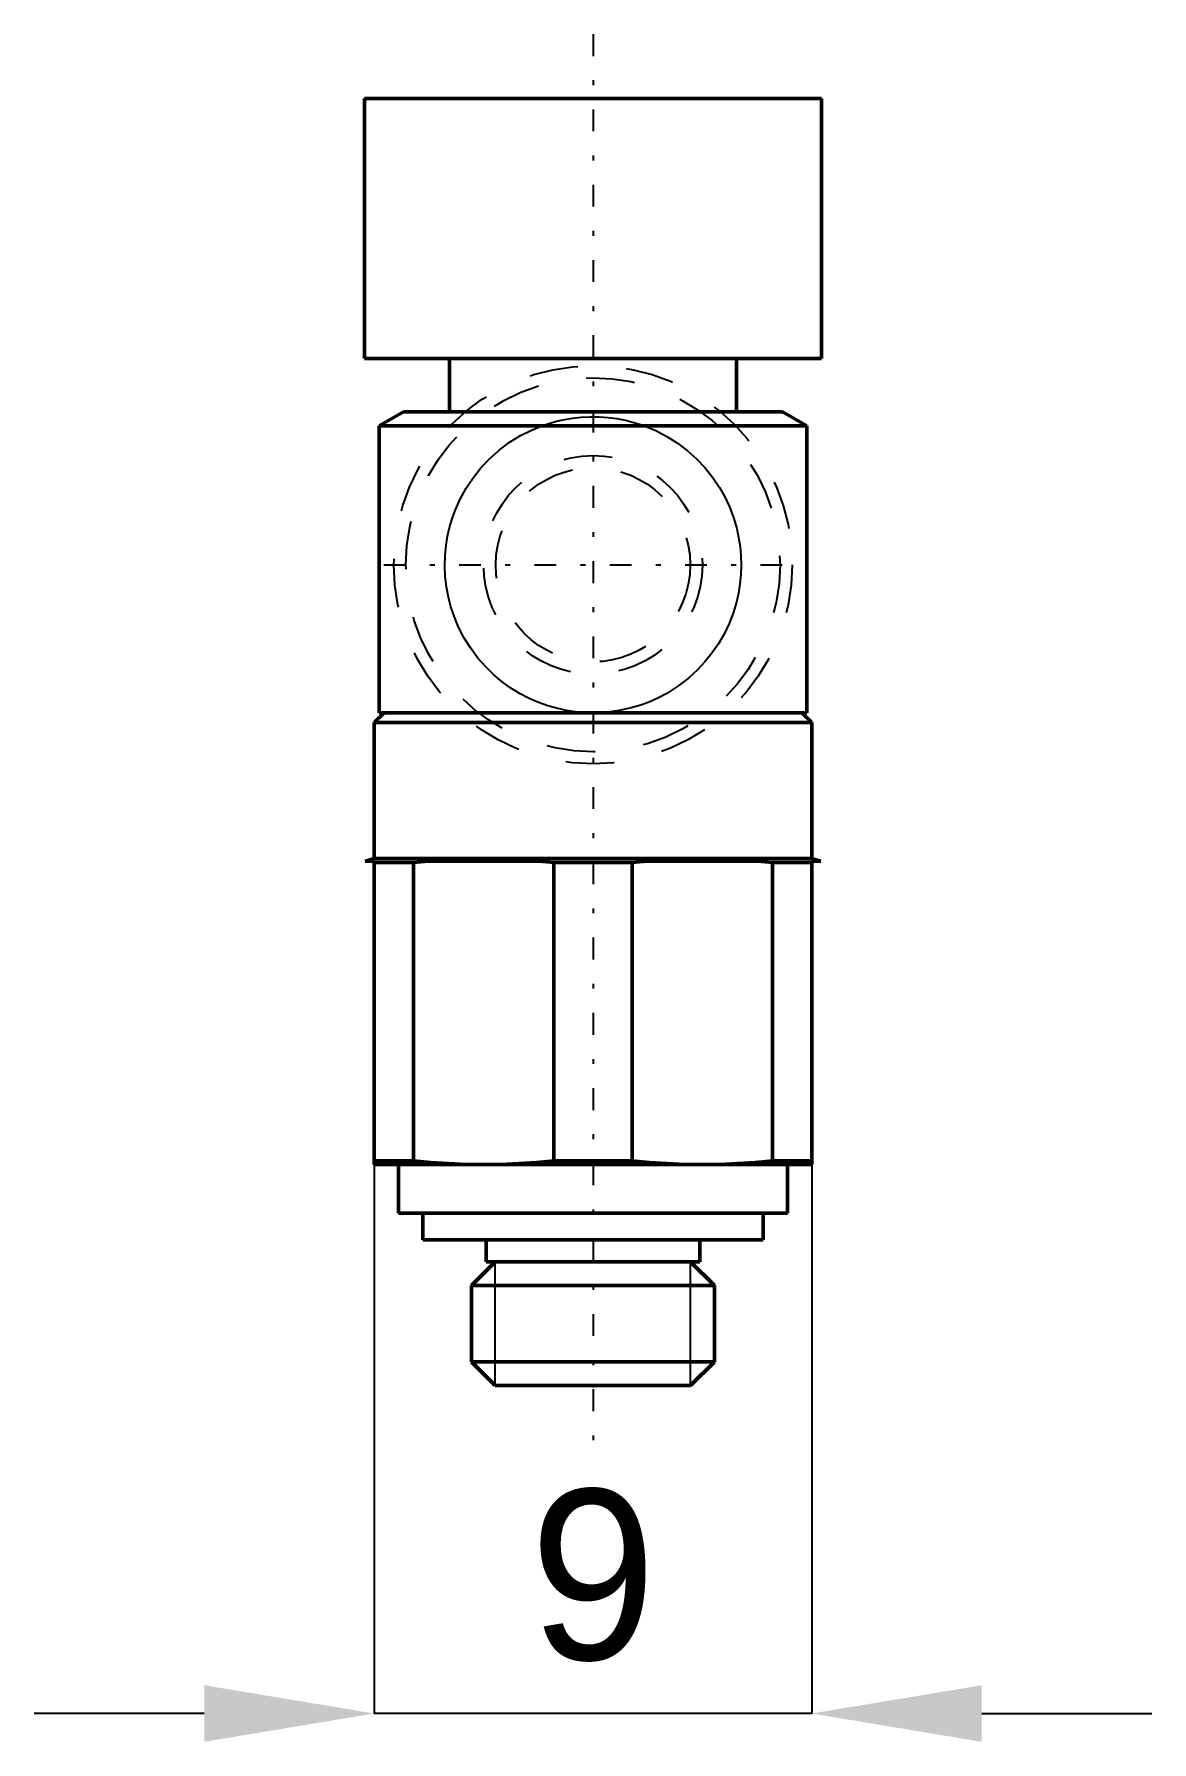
# Model space of a CAD drawing. Header units: millimetres. Extents: x -11.5 to 11.5, y -10.3 to 24.8.
import ezdxf

# ---------------------------------------------------------------- set-up
doc = ezdxf.new("R2010")
doc.units = ezdxf.units.MM
doc.linetypes.add('Center', pattern=[1.5, 0.45, -0.5, 0.05, -0.5])
doc.linetypes.add('Dashed', pattern=[2, 1, -1])
for name, color, linetype, lineweight in [('2d ConnectionPoints', 7, 'Continuous', 50), ('AM_0', 7, 'Continuous', 50), ('AM_5', 3, 'Continuous', 25), ('AM_7', 7, 'Center', 25), ('AM_9', 6, 'Dashed', 25)]:
    doc.layers.add(name, color=color, linetype=linetype, lineweight=lineweight)
doc.dimstyles.new('ISO-25', dxfattribs={"dimtxt": 2.5, "dimasz": 2.5, "dimexe": 1.25, "dimexo": 0.625, "dimtad": 1, "dimtxsty": 'Standard', "dimcen": 2.5, "dimadec": 0, "dimazin": 0, "dimtfac": 1, "dimtmove": 0, "dimatfit": 3, "dimfxl": 1, "dimarcsym": 0})

# ---------------------------------------------------------------- blocks, each defined once
blk = doc.blocks.new('*D1')
at = {"layer": 'AM_5', "color": 0, "lineweight": -2}
for p, q in [((-4.5, 4.65), (-4.5, -9.75)), ((4.5, 4.65), (4.5, -9.75)), ((-8, -9.75), (-11.5, -9.75)), ((4.5, -9.75), (-4.5, -9.75)), ((8, -9.75), (11.5, -9.75))]:
    blk.add_line(p, q, dxfattribs=at)
at = {"layer": 'AM_5', "color": 0}
for points in [[(-8, -10.333), (-8, -9.167), (-4.5, -9.75)], [(8, -9.167), (8, -10.333), (4.5, -9.75)]]:
    blk.add_solid(points, dxfattribs=at)
at = {"layer": 'Defpoints', "color": 0}
for p in [(-4.5, 4.65), (4.5, 4.65), (-4.5, -9.75)]:
    blk.add_point(p, dxfattribs=at)
at = {"layer": 'AM_5', "color": 0, "insert": (0, -6.913), "char_height": 3.5, "attachment_point": 5}
blk.add_mtext('9', dxfattribs=at)

msp = doc.modelspace()

# ---------------------------------------------------------------- linework, layer by layer
at = {"layer": '2d ConnectionPoints'}
msp.add_point((0, -3), dxfattribs=at)
at = {"layer": 'AM_0'}
for p, q in [((-4.7, 23.5), (-4.7, 18.15)), ((4.7, 23.5), (-4.7, 23.5)), ((4.7, 18.15), (4.7, 23.5)), ((4.7, 18.15), (-4.7, 18.15)), ((-2.95, 18.15), (-2.95, 17.05)), ((2.95, 17.05), (2.95, 18.15)), ((-3.9, 17.05), (-4.4, 16.761)), ((3.9, 17.05), (-3.9, 17.05)), ((4.4, 16.761), (3.9, 17.05)), ((-4.4, 16.761), (-4.4, 10.85)), ((4.4, 16.761), (-4.4, 16.761)), ((4.4, 10.85), (4.4, 16.761)), ((-4.3, 10.85), (-4.5, 10.65)), ((-4.5, 10.65), (-4.5, 7.85)), ((4.5, 10.65), (-4.5, 10.65)), ((4.4, 10.85), (-4.4, 10.85)), ((4.5, 10.65), (4.3, 10.85)), ((4.5, 7.85), (4.5, 10.65)), ((-4.5, 7.85), (-4.687, 7.8)), ((-4.687, 7.8), (-4.5, 7.8)), ((4.5, 7.85), (-4.5, 7.85)), ((-4.5, 7.8), (-4.5, 1.55)), ((-4.5, 7.77), (-3.697, 7.77)), ((-3.697, 7.77), (-3.384, 7.8)), ((-3.697, 7.77), (-3.697, 1.63)), ((-3.384, 7.8), (-1.116, 7.8)), ((-1.116, 7.8), (-0.803, 7.77)), ((-0.803, 7.77), (-0.803, 1.63)), ((-0.803, 7.77), (0.803, 7.77)), ((0.803, 7.77), (1.116, 7.8)), ((0.803, 7.77), (0.803, 1.63)), ((1.116, 7.8), (3.384, 7.8)), ((3.384, 7.8), (3.697, 7.77)), ((3.697, 7.77), (3.697, 1.63)), ((3.697, 7.77), (4.5, 7.77)), ((4.687, 7.8), (4.5, 7.85)), ((4.5, 1.55), (4.5, 7.8)), ((4.5, 7.8), (4.687, 7.8)), ((-3.697, 1.63), (-4.5, 1.63)), ((4.5, 1.55), (-4.5, 1.55)), ((-4, 1.55), (-4, 0.55)), ((0.803, 1.63), (-0.803, 1.63)), ((4.5, 1.63), (3.697, 1.63)), ((4, 0.55), (4, 1.55)), ((4, 0.55), (-4, 0.55)), ((-3.5, 0.55), (-3.5, 0)), ((3.5, 0), (3.5, 0.55)), ((3.5, 0), (-3.5, 0)), ((-2.2, 0), (-2.2, -0.45)), ((2.2, -0.45), (2.2, 0)), ((-2.01, -0.45), (-2.5, -0.94)), ((2.2, -0.45), (-2.2, -0.45)), ((2.5, -0.94), (2.009, -0.45)), ((-2.5, -0.94), (-2.5, -2.51)), ((2.5, -0.94), (-2.5, -0.94)), ((2.5, -2.51), (2.5, -0.94)), ((-2.5, -2.51), (-2.01, -3)), ((2.5, -2.51), (-2.5, -2.51)), ((2.009, -3), (2.5, -2.51)), ((2.009, -3), (-2.01, -3))]:
    msp.add_line(p, q, dxfattribs=at)
for points in [[(-2.25, 1.55), (-2.612, 1.555), (-2.973, 1.571), (-3.335, 1.596), (-3.697, 1.63)], [(-0.803, 1.63), (-1.164, 1.596), (-1.525, 1.571), (-1.887, 1.555), (-2.25, 1.55)], [(2.25, 1.55), (1.888, 1.555), (1.527, 1.571), (1.165, 1.596), (0.803, 1.63)], [(3.697, 1.63), (3.336, 1.596), (2.975, 1.571), (2.613, 1.555), (2.25, 1.55)]]:
    msp.add_lwpolyline(points, dxfattribs=at)
at = {"layer": 'AM_5'}
for p, q in [((-2.01, -3), (-2.01, -0.45)), ((2.009, -3), (2.009, -0.45))]:
    msp.add_line(p, q, dxfattribs=at)
at = {"layer": 'AM_7'}
for p, q in [((0, 24.825), (0, -4.325)), ((-4.305, 13.9), (4.305, 13.9))]:
    msp.add_line(p, q, dxfattribs=at)
at = {"layer": 'AM_9'}
for points in [[(-1.056, 16.761), (-0.906, 16.812), (-0.751, 16.856), (-0.587, 16.893), (-0.42, 16.921), (-0.241, 16.94), (-0.059, 16.949), (0.128, 16.947), (0.314, 16.934), (0.492, 16.91), (0.666, 16.876), (0.84, 16.832), (1.008, 16.779), (1.056, 16.761)], [(0, 10.85), (-0.182, 10.855), (-0.364, 10.872), (-0.547, 10.899), (-0.727, 10.938), (-0.927, 10.994), (-1.122, 11.064), (-1.313, 11.147), (-1.497, 11.243), (-1.688, 11.36), (-1.868, 11.489), (-2.041, 11.633), (-2.201, 11.789), (-2.371, 11.981), (-2.524, 12.188), (-2.663, 12.413), (-2.783, 12.652), (-2.859, 12.839), (-2.924, 13.032), (-2.977, 13.237), (-3.016, 13.448), (-3.04, 13.657), (-3.05, 13.869), (-3.044, 14.089), (-3.023, 14.307), (-2.993, 14.488), (-2.952, 14.666), (-2.901, 14.843), (-2.839, 15.015), (-2.734, 15.251), (-2.612, 15.475), (-2.468, 15.693), (-2.306, 15.896), (-2.13, 16.083), (-1.937, 16.256), (-1.723, 16.416), (-1.494, 16.559), (-1.281, 16.668), (-1.056, 16.761)], [(1.056, 16.761), (1.294, 16.662), (1.521, 16.544), (1.741, 16.404), (1.947, 16.248), (2.131, 16.082), (2.301, 15.902), (2.459, 15.704), (2.6, 15.494), (2.71, 15.299), (2.807, 15.094), (2.89, 14.874), (2.957, 14.646), (2.997, 14.464), (3.027, 14.278), (3.044, 14.084), (3.05, 13.888), (3.043, 13.698), (3.025, 13.509), (2.994, 13.317), (2.951, 13.13), (2.883, 12.905), (2.799, 12.688), (2.697, 12.475), (2.58, 12.273), (2.448, 12.081), (2.303, 11.901), (2.142, 11.728), (1.966, 11.569), (1.749, 11.402), (1.516, 11.253), (1.345, 11.163), (1.168, 11.082), (0.984, 11.013), (0.782, 10.952), (0.574, 10.905), (0.357, 10.871), (0.137, 10.853), (0, 10.85)]]:
    msp.add_lwpolyline(points, dxfattribs=at)
for radius in [4.1, 3.85, 2.25, 2]:
    msp.add_circle((0, 13.9), radius, dxfattribs=at)

# ---------------------------------------------------------------- dimensions: what is measured, and where the dimension line sits
at = {"layer": 'AM_5'}
dim = msp.add_linear_dim(base=(-4.5, -9.75), p1=(4.5, 4.65), p2=(-4.5, 4.65), text='9', dimstyle='ISO-25', override={"dimtxt": 3.5, "dimasz": 3.5, "dimexe": 0, "dimexo": 0, "dimgap": 1.05}, dxfattribs=at)
dim.commit()
dim.dimension.update_dxf_attribs({"geometry": '*D1', "text_midpoint": (0, -9.75), "dimtype": 160})

doc.saveas('drawing.dxf')
